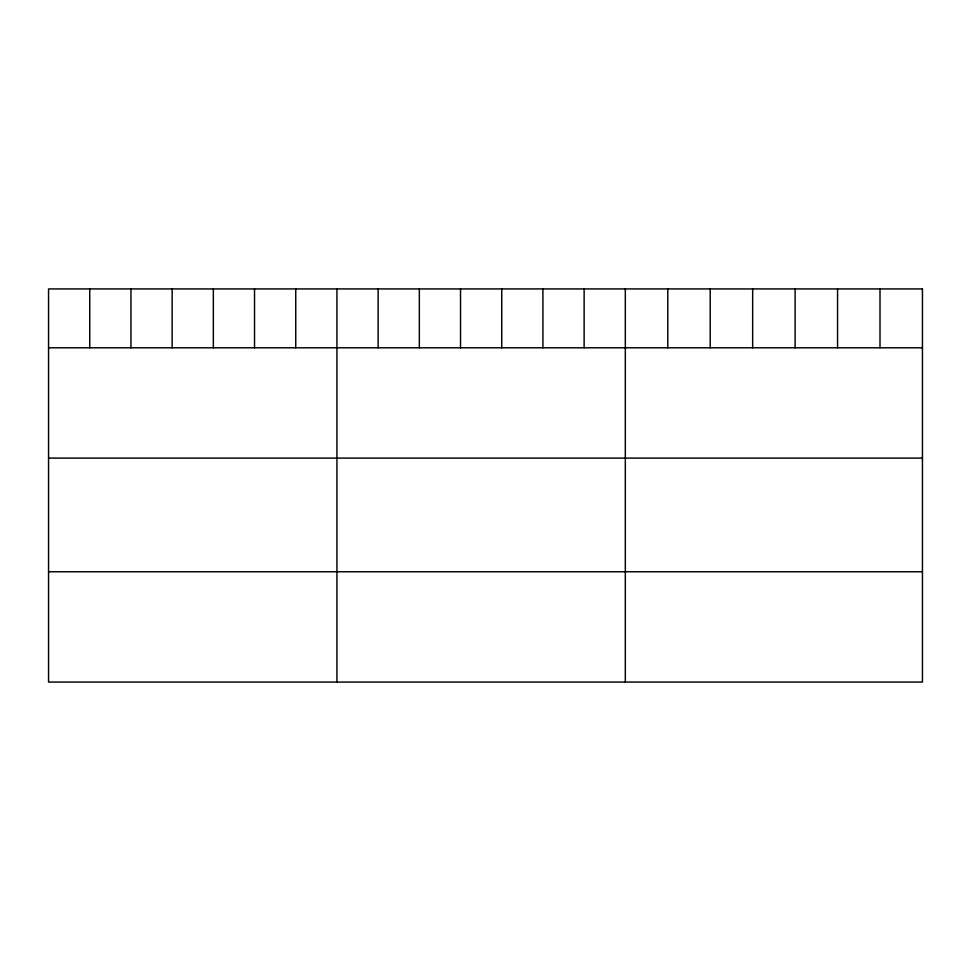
<?xml version="1.0" encoding="UTF-8"?>
<svg xmlns="http://www.w3.org/2000/svg" width="971" height="971" viewBox="0 0 971 971"><rect width="100%" height="100%" fill="white"/><g stroke="black" fill="none" stroke-linecap="round" stroke-linejoin="round"><path stroke-width="1.46" d="M48.55 347.788L922.45 347.788M48.55 458.106L922.45 458.106M48.55 571.761L922.45 571.761M880.005 288.933L880.005 347.788M837.56 288.933L837.56 347.788M795.115 288.933L795.115 347.788M752.659 288.933L752.659 347.788M710.214 288.933L710.214 347.788M667.769 288.933L667.769 347.788M625.324 288.933L625.324 682.067M584.129 288.933L584.129 347.788M542.923 288.933L542.923 347.788M501.728 288.933L501.728 347.788M460.533 288.933L460.533 347.788M419.338 288.933L419.338 347.788M378.132 288.933L378.132 347.788M336.937 288.933L336.937 682.067M295.742 288.933L295.742 347.788M254.536 288.933L254.536 347.788M213.341 288.933L213.341 347.788M172.146 288.933L172.146 347.788M130.951 288.933L130.951 347.788M89.745 288.933L89.745 347.788M922.45 288.933L48.55 288.933L48.55 682.067L922.45 682.067L922.45 288.933"/></g></svg>
